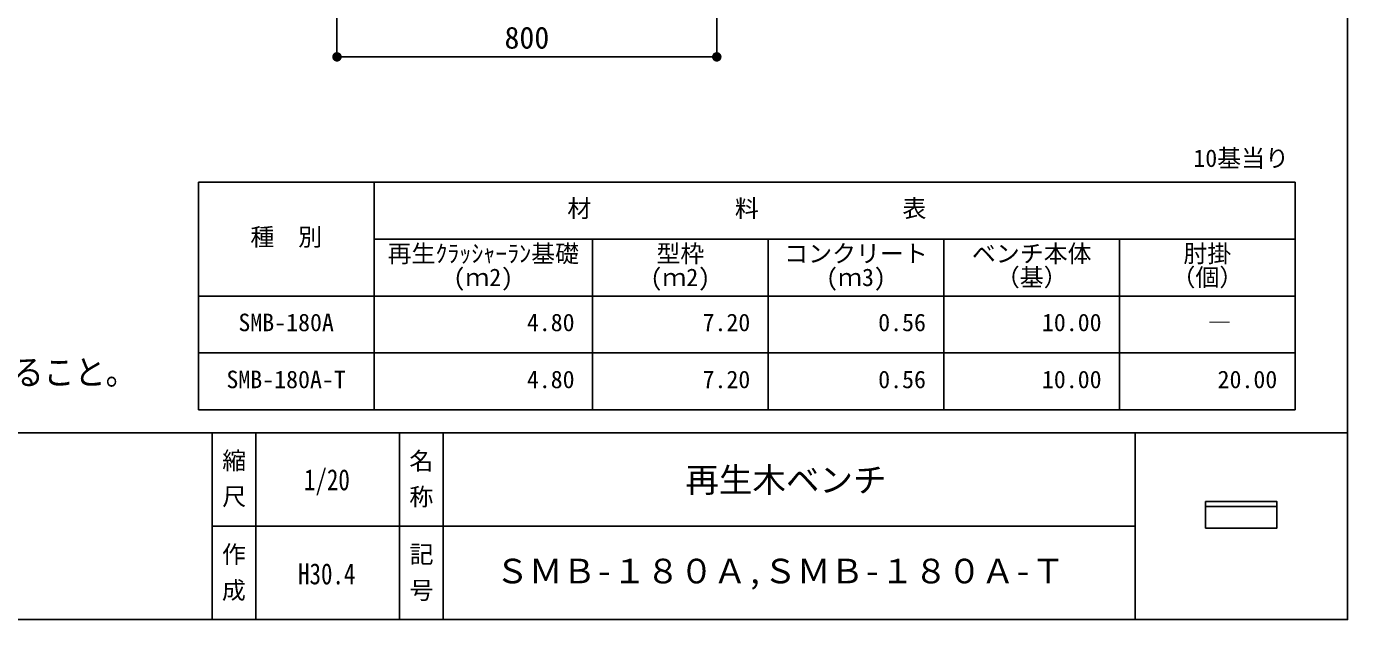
# Model space of a CAD drawing. Units: millimetres at full size, sheet at 1:20; details may follow other scales. Extents: x 38573 to 44049, y -9537 to -5803.
# Drawn here: x 41266 to 44049, y -9537 to -8288 of the extents above; entities that cross this region are included whole.
import ezdxf
from ezdxf.enums import TextEntityAlignment as Align

# ---------------------------------------------------------------- set-up
doc = ezdxf.new("R2010")
doc.units = ezdxf.units.MM
doc.header["$LTSCALE"] = 20
for name, color, linetype, lineweight in [('0_2', 7, 'Continuous', 25), ('_0-0_', 7, 'Continuous', 25), ('寸法', 1, 'Continuous', 25)]:
    doc.layers.add(name, color=color, linetype=linetype, lineweight=lineweight)
doc.styles.add('@ＭＳ ゴシック', font='')
doc.styles.add('ＭＳ ゴシック', font='')
doc.styles.add('ＭＳ Ｐゴシック', font='')
doc.styles.get('@ＭＳ ゴシック').set_extended_font_data('@MS Gothic')
doc.styles.get('ＭＳ ゴシック').set_extended_font_data('MS Gothic')
doc.styles.get('ＭＳ Ｐゴシック').set_extended_font_data('MS PGothic')

# ---------------------------------------------------------------- blocks, each defined once
blk = doc.blocks.new('filled_dot')
at = {"color": 0, "linetype": 'Continuous', "lineweight": -2, "const_width": 1.25}
blk.add_lwpolyline([(-0.625, 0, 1), (0.625, 0, 1)], format="xyb", close=True, dxfattribs=at)

msp = doc.modelspace()

# ---------------------------------------------------------------- linework, layer by layer
at = {"layer": '0_2'}
for p, q in [((41628.47, -8615.44), (41628.47, -9095.44)), ((41628.47, -8615.44), (43938.47, -8615.44)), ((41998.47, -8615.44), (41998.47, -9095.44)), ((43938.47, -8615.44), (43938.47, -9095.44)), ((41998.47, -8735.44), (43938.47, -8735.44)), ((42458.47, -8735.44), (42458.47, -9095.44)), ((42828.47, -8735.44), (42828.47, -9095.44)), ((43198.47, -8735.44), (43198.47, -9095.44)), ((43568.47, -8735.44), (43568.47, -9095.44)), ((41628.47, -8855.44), (43938.47, -8855.44)), ((41628.47, -8975.44), (43938.47, -8975.44)), ((41628.47, -9095.44), (43938.47, -9095.44)), ((43601.09, -9340.11), (41657.2, -9340.11))]:
    msp.add_line(p, q, dxfattribs=at)
msp.add_lwpolyline([(43749.57, -9288.12), (43900.04, -9288.12), (43900.04, -9343.96), (43749.57, -9343.96)], close=True, dxfattribs=at)
at = {"layer": '_0-0_', "color": 6}
msp.add_line((38572.52, -9143.53), (44048.77, -9143.53), dxfattribs=at)
at = {"layer": '_0-0_'}
for p, q in [((41657.2, -9143.53), (41657.2, -9536.69)), ((41749.12, -9143.53), (41749.12, -9536.69)), ((42052.07, -9143.53), (42052.07, -9536.47)), ((42144, -9143.53), (42144, -9536.69)), ((43601.09, -9143.53), (43601.09, -9536.69)), ((43749.57, -9298.71), (43900.04, -9298.71))]:
    msp.add_line(p, q, dxfattribs=at)
at = {"layer": '_0-0_', "color": 6}
msp.add_lwpolyline([(44048.77, -5913.06), (38572.52, -5913.06), (38572.52, -9536.69), (44048.77, -9536.69)], close=True, dxfattribs=at)
at = {"layer": '寸法'}
for p, q in [((41920.24, -8102.74), (41920.24, -8351.97)), ((42720.24, -8102.74), (42720.24, -8351.97)), ((41920.24, -8351.97), (42720.24, -8351.97))]:
    msp.add_line(p, q, dxfattribs=at)

# ---------------------------------------------------------------- block references
at = {"layer": '寸法', "xscale": 8, "yscale": 8}
msp.add_blockref('filled_dot', (41920.24, -8351.97), dxfattribs=at)
at = {"layer": '寸法', "xscale": 8, "yscale": 8, "rotation": 180}
msp.add_blockref('filled_dot', (42720.24, -8351.97), dxfattribs=at)

# ---------------------------------------------------------------- texts
at = {"layer": '_0-0_', "style": 'ＭＳ ゴシック'}
for s, p in [('10基当り', (43723.92, -8594.77)), ('材\u3000\u3000\u3000\u3000\u3000\u3000料\u3000\u3000\u3000\u3000\u3000\u3000表', (42405.47, -8700.64)), ('種\u3000別', (41737.87, -8760.64)), ('再生ｸﾗｯｼｬｰﾗﾝ基礎', (42026.87, -8795.64)), ('型枠', (42593.07, -8795.64)), ('コンクリート', (42862.27, -8795.64)), ('ベンチ本体', (43257.47, -8795.64)), ('肘掛', (43703.07, -8795.64)), ('（基）', (43307.87, -8845.64)), ('（個）', (43677.87, -8845.64)), ('(ｍ2)', (42165.47, -8845.64)), ('(ｍ2)', (42580.47, -8845.64)), ('(ｍ3)', (42950.47, -8845.64)), ('SMB-180A', (41712.67, -8940.64)), ('4.80', (42320.19, -8940.64)), ('7.20', (42690.19, -8940.64)), ('0.56', (43060.19, -8940.64)), ('10.00', (43404.99, -8940.64)), ('―', (43753.72, -8940.64)), ('SMB-180A-T', (41687.47, -9060.64)), ('4.80', (42320.19, -9060.64)), ('7.20', (42690.19, -9060.64)), ('0.56', (43060.19, -9060.64)), ('10.00', (43404.99, -9060.64)), ('20.00', (43774.99, -9060.64))]:
    msp.add_text(s, height=36.95, dxfattribs=at).set_placement(p, align=Align.BOTTOM_LEFT)
at = {"layer": '_0-0_', "color": 3, "style": 'ＭＳ Ｐゴシック', "width": 0.9}
msp.add_text('※本図は参考図であり、製品の採用にあたっては監督員と協議すること。', height=53.15, dxfattribs=at).set_placement((39344.96, -9058.41), align=Align.BOTTOM_LEFT)
at = {"layer": '_0-0_', "style": '@ＭＳ ゴシック'}
for s, p in [(' 縮 尺 ', (41703.17, -9239.06)), ('名 称', (42097.23, -9239.85)), ('作 成', (41702.46, -9436.42)), ('記 号', (42097.74, -9436.42))]:
    msp.add_text(s, height=36.95, rotation=270, dxfattribs=at).set_placement(p, align=Align.MIDDLE_CENTER)
at = {"layer": '_0-0_', "style": 'ＭＳ ゴシック'}
for s, p in [('再生木ベンチ', (42865.91, -9242.66)), ('ＳＭＢ-１８０Ａ,ＳＭＢ-１８０Ａ-Ｔ', (42853.75, -9434.55))]:
    msp.add_text(s, height=51.73, dxfattribs=at).set_placement(p, align=Align.MIDDLE_CENTER)
at = {"layer": '_0-0_', "style": 'ＭＳ ゴシック', "width": 0.8}
for s, p in [('1/20', (41899.08, -9242.3)), ('H30.4', (41898.7, -9440.34))]:
    msp.add_text(s, height=44.34, dxfattribs=at).set_placement(p, align=Align.MIDDLE_CENTER)
at = {"layer": '寸法', "style": 'ＭＳ ゴシック'}
msp.add_text('800', height=46.19, dxfattribs=at).set_placement((42320.23, -8348.47), align=Align.BOTTOM_CENTER)

doc.saveas('drawing.dxf')
